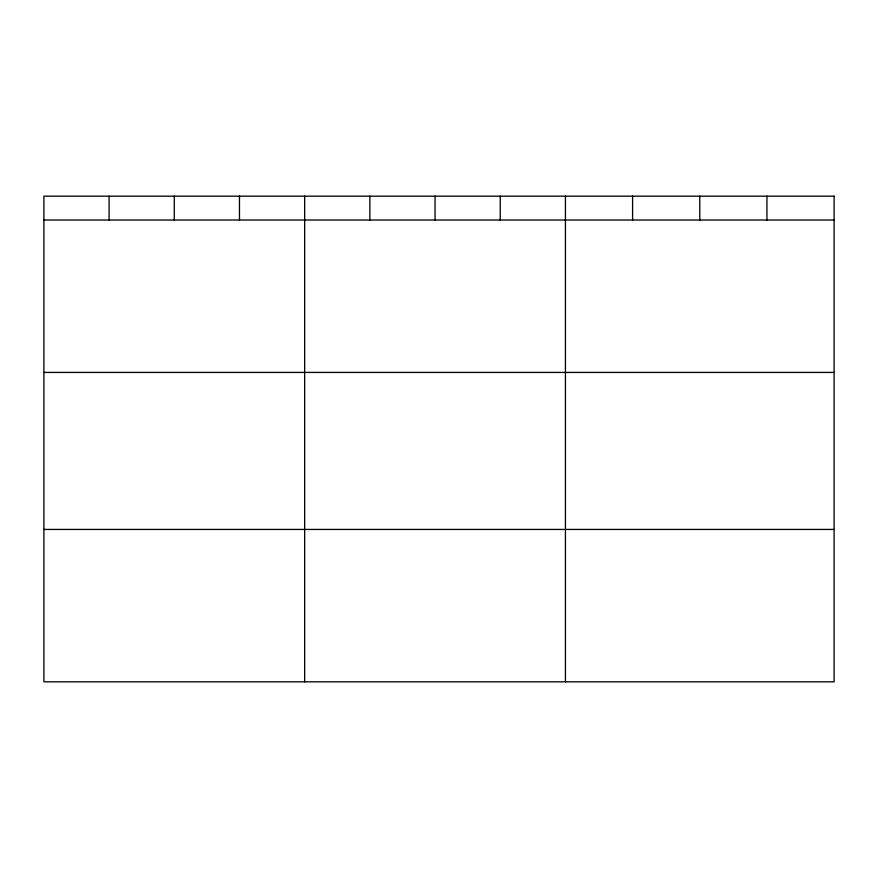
<?xml version="1.0" encoding="UTF-8"?>
<svg xmlns="http://www.w3.org/2000/svg" width="878" height="878" viewBox="0 0 878 878"><rect width="100%" height="100%" fill="white"/><g stroke="black" fill="none" stroke-linecap="round" stroke-linejoin="round"><path stroke-width="1.32" d="M43.9 220.016L834.1 220.016M43.9 372.415L834.1 372.415M43.9 529.434L834.1 529.434M766.933 196.167L766.933 220.016M699.766 196.167L699.766 220.016M632.599 196.167L632.599 220.016M565.432 196.167L565.432 681.833M500.24 196.167L500.24 220.016M435.049 196.167L435.049 220.016M369.857 196.167L369.857 220.016M304.666 196.167L304.666 681.833M239.474 196.167L239.474 220.016M174.283 196.167L174.283 220.016M109.091 196.167L109.091 220.016M834.1 196.167L43.9 196.167L43.9 681.833L834.1 681.833L834.1 196.167"/></g></svg>
